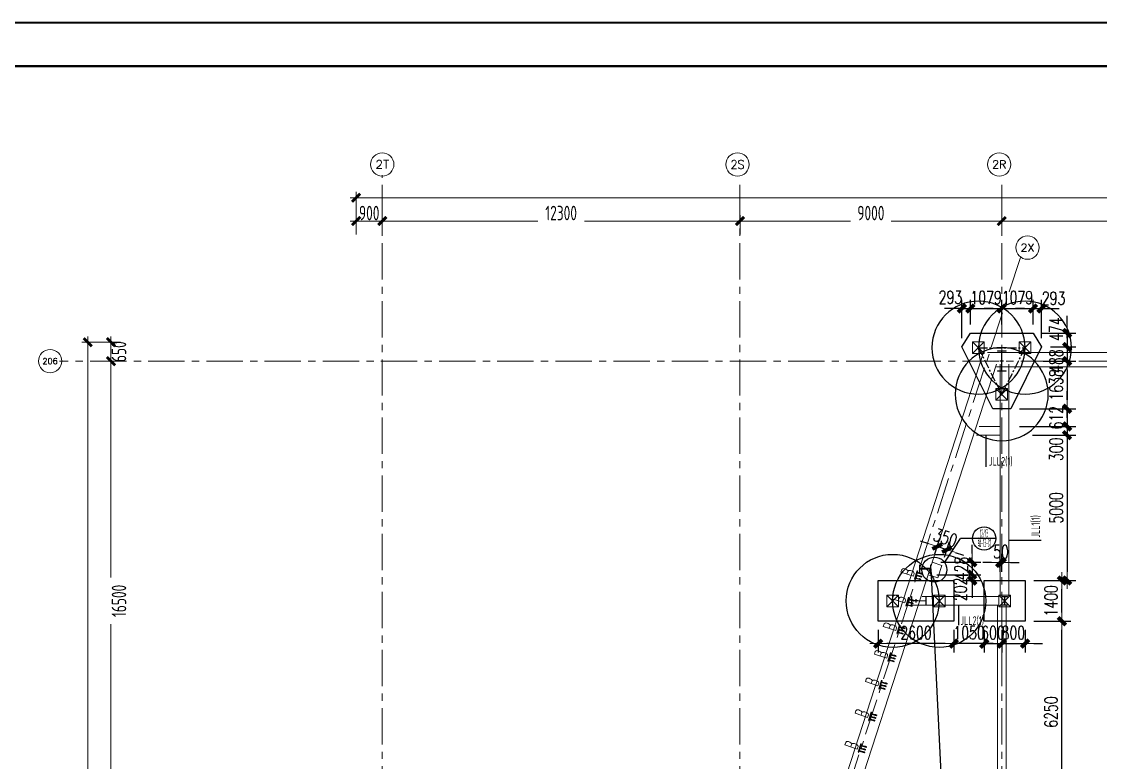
# Model space of a CAD drawing. Extents: x -1201378 to 2367219, y -619313 to 244905.
# Drawn here: x -252461 to -215365, y 4593 to 30085 of the extents above; entities that cross this region are included whole.
import ezdxf
from ezdxf.enums import TextEntityAlignment as Align

# ---------------------------------------------------------------- set-up
doc = ezdxf.new("R2010")
doc.units = 0
doc.header["$LTSCALE"] = 1000
doc.linetypes.add('CENTER', pattern=[2, 1.25, -0.25, 0.25, -0.25])
doc.layers.get('0').update_dxf_attribs({"linetype": 'CONTINUOUS'})
doc.layers.get('Defpoints').update_dxf_attribs({"linetype": 'CONTINUOUS'})
for name, color, linetype in [('!ZN1-填充-8', 8, 'CONTINUOUS'), ('0-cxFrame', 155, 'CONTINUOUS'), ('2钢材断面', 2, 'CONTINUOUS'), ('30预埋件', 30, 'CONTINUOUS'), ('40钢材投影', 40, 'CONTINUOUS'), ('A-AXIS-DP', 126, 'CONTINUOUS'), ('ALT_CEN-0-30', 1, 'CENTER'), ('S-DOTE1', 140, 'CENTER'), ('S-HATCH1-W', 252, 'CONTINUOUS'), ('S-SKL-H', 151, 'CONTINUOUS'), ('S-XXX', 241, 'CONTINUOUS'), ('结构轮廓线', 1, 'CONTINUOUS')]:
    doc.layers.add(name, color=color, linetype=linetype)
for name, color, linetype, lineweight in [('0-cxText', 131, 'CONTINUOUS', 25), ('S-axis', 111, 'CONTINUOUS', 0), ('S-bkl', 4, 'CONTINUOUS', 0), ('S-col', 2, 'CONTINUOUS', 0), ('S-dim', 81, 'CONTINUOUS', 0), ('S-dote', 5, 'CENTER', 0), ('S-zhuang', 1, 'CONTINUOUS', 0)]:
    doc.layers.add(name, color=color, linetype=linetype, lineweight=lineweight)
doc.styles.add('_TCH_AXIS', font='COMPLEX', dxfattribs={"bigfont": 'GBCBIG'})
doc.styles.add('cx_tuming', font='simhei.ttf')
doc.styles.add('cx_tuqian1', font='')
doc.styles.add('DHTEXT-1', font='romans.shx', dxfattribs={"width": 0.7, "bigfont": 'chinese.shx'})
doc.styles.add('HZS', font='hzs.shx', dxfattribs={"width": 0.7, "bigfont": 'hztxt.shx'})
doc.styles.add('SS1', font='tj-romans1.shx', dxfattribs={"width": 0.7, "bigfont": 'tj-hztxt1.shx'})
doc.styles.add('TSSD_Dimension', font='tssdeng.shx', dxfattribs={"width": 0.7, "bigfont": 'hztxt.shx'})
doc.styles.add('样式 1', font='yjkeng.shx', dxfattribs={"width": 0.7, "height": 300, "bigfont": 'yjkchn.shx'})
doc.styles.add('黑体', font='simhei.ttf', dxfattribs={"width": 0.8})
doc.styles.get('cx_tuqian1').set_extended_font_data('SimSun')
doc.dimstyles.new('S-150-ARCHI', dxfattribs={"dimscale": 150, "dimtxt": 3, "dimasz": 2, "dimexe": 2, "dimexo": 2, "dimgap": 1, "dimtad": 1, "dimdec": 0, "dimzin": 0, "dimdsep": 46, "dimtxsty": 'SS1', "dimblk1": 'TT', "dimblk2": 'TT', "dimsah": 1, "dimcen": 1, "dimclrd": 256, "dimclre": 256, "dimclrt": 256, "dimadec": 0, "dimazin": 0, "dimtfac": 1, "dimtdec": 0, "dimtix": 1, "dimtmove": 2, "dimatfit": 0, "dimldrblk": 'TT', "dimfxl": 2, "dimtolj": 1, "dimtzin": 0, "dimarcsym": 0})
doc.dimstyles.new('TSSD_200_200', dxfattribs={"dimtxt": 500, "dimasz": 200, "dimexe": 200, "dimexo": 500, "dimgap": 200, "dimtad": 1, "dimdec": 0, "dimzin": 0, "dimdsep": 46, "dimtxsty": 'TSSD_Dimension', "dimblk": 'ARCHTICK', "dimcen": 0, "dimdle": 200, "dimclrt": 7, "dimadec": 0, "dimazin": 0, "dimtfac": 1, "dimtdec": 0, "dimtix": 1, "dimtmove": 2, "dimatfit": 3, "dimfxl": 1, "dimtolj": 1, "dimtzin": 0, "dimarcsym": 0})

# ---------------------------------------------------------------- blocks, each defined once
blk = doc.blocks.new('_ArchTick')
at = {"color": 0, "linetype": 'ByBlock', "const_width": 0.5}
blk.add_lwpolyline([(-0.71, -0.71), (0.71, 0.71)], dxfattribs=at)
blk = doc.blocks.new('*D64')
at = {"layer": 'Defpoints', "color": 0, "transparency": 16777216}
for p in [(-248565, -181598), (-249387, -198098), (-248565, -198098)]:
    blk.add_point(p, dxfattribs=at)
at = {"layer": 'S-axis', "color": 0, "lineweight": -2, "transparency": 16777216}
for p, q in [((-249387, -181398), (-249387, -189042)), ((-249065, -181598), (-249587, -181598)), ((-249387, -198298), (-249387, -190654)), ((-249065, -198098), (-249587, -198098))]:
    blk.add_line(p, q, dxfattribs=at)
at = {"layer": 'S-axis', "color": 0, "lineweight": -2, "transparency": 16777216, "xscale": 200, "yscale": 200, "zscale": 200}
for p, rotation in [((-249387, -181598), 90), ((-249387, -198098), 270)]:
    blk.add_blockref('_ArchTick', p, dxfattribs=dict(at, rotation=rotation))
at = {"layer": 'S-axis', "color": 7, "transparency": 16777216, "insert": (-249112, -189848), "char_height": 500, "attachment_point": 5, "rotation": 90, "style": 'TSSD_Dimension'}
blk.add_mtext('\\A1;16500', dxfattribs=at)
blk = doc.blocks.new('*D65')
at = {"layer": 'Defpoints', "color": 0, "transparency": 16777216}
for p in [(-248565, -180948), (-249387, -181598), (-248565, -181598)]:
    blk.add_point(p, dxfattribs=at)
at = {"layer": 'S-axis', "color": 0, "lineweight": -2, "transparency": 16777216}
for p, q in [((-249065, -180948), (-249587, -180948)), ((-249387, -180748), (-249387, -181798)), ((-249065, -181598), (-249587, -181598))]:
    blk.add_line(p, q, dxfattribs=at)
at = {"layer": 'S-axis', "color": 0, "lineweight": -2, "transparency": 16777216, "xscale": 200, "yscale": 200, "zscale": 200}
for p, rotation in [((-249387, -180948), 90), ((-249387, -181598), 270)]:
    blk.add_blockref('_ArchTick', p, dxfattribs=dict(at, rotation=rotation))
at = {"layer": 'S-axis', "color": 7, "transparency": 16777216, "insert": (-249112, -181273), "char_height": 500, "attachment_point": 5, "rotation": 90, "style": 'TSSD_Dimension'}
blk.add_mtext('\\A1;650', dxfattribs=at)
blk = doc.blocks.new('*D93')
at = {"layer": 'Defpoints', "color": 0, "transparency": 16777216}
for p in [(-240058, -176778), (-240958, -177738), (-240058, -177738)]:
    blk.add_point(p, dxfattribs=at)
at = {"layer": 'S-axis', "color": 0, "lineweight": -2, "transparency": 16777216}
for p, q in [((-241158, -176778), (-239858, -176778)), ((-240958, -177238), (-240958, -176578)), ((-240058, -177238), (-240058, -176578))]:
    blk.add_line(p, q, dxfattribs=at)
at = {"layer": 'S-axis', "color": 0, "lineweight": -2, "transparency": 16777216, "xscale": 200, "yscale": 200, "zscale": 200, "rotation": 180}
blk.add_blockref('_ArchTick', (-240958, -176778), dxfattribs=at)
at = {"layer": 'S-axis', "color": 0, "lineweight": -2, "transparency": 16777216, "xscale": 200, "yscale": 200, "zscale": 200}
blk.add_blockref('_ArchTick', (-240058, -176778), dxfattribs=at)
at = {"layer": 'S-axis', "color": 7, "transparency": 16777216, "insert": (-240508, -176503), "char_height": 500, "attachment_point": 5, "style": 'TSSD_Dimension'}
blk.add_mtext('\\A1;900', dxfattribs=at)
blk = doc.blocks.new('*D94')
at = {"layer": 'Defpoints', "color": 0, "transparency": 16777216}
for p in [(-227758, -176778), (-240058, -177738), (-227758, -177738)]:
    blk.add_point(p, dxfattribs=at)
at = {"layer": 'S-axis', "color": 0, "lineweight": -2, "transparency": 16777216}
for p, q in [((-240258, -176778), (-234714, -176778)), ((-240058, -177238), (-240058, -176578)), ((-227558, -176778), (-233103, -176778)), ((-227758, -177238), (-227758, -176578))]:
    blk.add_line(p, q, dxfattribs=at)
at = {"layer": 'S-axis', "color": 0, "lineweight": -2, "transparency": 16777216, "xscale": 200, "yscale": 200, "zscale": 200, "rotation": 180}
blk.add_blockref('_ArchTick', (-240058, -176778), dxfattribs=at)
at = {"layer": 'S-axis', "color": 0, "lineweight": -2, "transparency": 16777216, "xscale": 200, "yscale": 200, "zscale": 200}
blk.add_blockref('_ArchTick', (-227758, -176778), dxfattribs=at)
at = {"layer": 'S-axis', "color": 7, "transparency": 16777216, "insert": (-233908, -176503), "char_height": 500, "attachment_point": 5, "style": 'TSSD_Dimension'}
blk.add_mtext('\\A1;12300', dxfattribs=at)
blk = doc.blocks.new('*D95')
at = {"layer": 'Defpoints', "color": 0, "transparency": 16777216}
for p in [(-218758, -176778), (-227758, -177738), (-218758, -177738)]:
    blk.add_point(p, dxfattribs=at)
at = {"layer": 'S-axis', "color": 0, "lineweight": -2, "transparency": 16777216}
for p, q in [((-227958, -176778), (-223957, -176778)), ((-227758, -177238), (-227758, -176578)), ((-218558, -176778), (-222560, -176778)), ((-218758, -177238), (-218758, -176578))]:
    blk.add_line(p, q, dxfattribs=at)
at = {"layer": 'S-axis', "color": 0, "lineweight": -2, "transparency": 16777216, "xscale": 200, "yscale": 200, "zscale": 200, "rotation": 180}
blk.add_blockref('_ArchTick', (-227758, -176778), dxfattribs=at)
at = {"layer": 'S-axis', "color": 0, "lineweight": -2, "transparency": 16777216, "xscale": 200, "yscale": 200, "zscale": 200}
blk.add_blockref('_ArchTick', (-218758, -176778), dxfattribs=at)
at = {"layer": 'S-axis', "color": 7, "transparency": 16777216, "insert": (-223258, -176503), "char_height": 500, "attachment_point": 5, "style": 'TSSD_Dimension'}
blk.add_mtext('\\A1;9000', dxfattribs=at)
blk = doc.blocks.new('*D96')
at = {"layer": 'Defpoints', "color": 0, "transparency": 16777216}
for p in [(-209758, -176778), (-218758, -177738), (-209758, -177738)]:
    blk.add_point(p, dxfattribs=at)
at = {"layer": 'S-axis', "color": 0, "lineweight": -2, "transparency": 16777216}
for p, q in [((-218958, -176778), (-214957, -176778)), ((-218758, -177238), (-218758, -176578)), ((-209558, -176778), (-213560, -176778)), ((-209758, -177238), (-209758, -176578))]:
    blk.add_line(p, q, dxfattribs=at)
at = {"layer": 'S-axis', "color": 0, "lineweight": -2, "transparency": 16777216, "xscale": 200, "yscale": 200, "zscale": 200, "rotation": 180}
blk.add_blockref('_ArchTick', (-218758, -176778), dxfattribs=at)
at = {"layer": 'S-axis', "color": 0, "lineweight": -2, "transparency": 16777216, "xscale": 200, "yscale": 200, "zscale": 200}
blk.add_blockref('_ArchTick', (-209758, -176778), dxfattribs=at)
at = {"layer": 'S-axis', "color": 7, "transparency": 16777216, "insert": (-214258, -176503), "char_height": 500, "attachment_point": 5, "style": 'TSSD_Dimension'}
blk.add_mtext('\\A1;9000', dxfattribs=at)
blk = doc.blocks.new('*D112')
at = {"layer": 'Defpoints', "color": 0, "transparency": 16777216}
for p in [(-82958, -175978), (-240958, -177638), (-82958, -177638)]:
    blk.add_point(p, dxfattribs=at)
at = {"layer": 'S-axis', "color": 0, "lineweight": -2, "transparency": 16777216}
for p, q in [((-240958, -177138), (-240958, -175778)), ((-82958, -177138), (-82958, -175778)), ((-241158, -175978), (-162899, -175978)), ((-82758, -175978), (-161018, -175978))]:
    blk.add_line(p, q, dxfattribs=at)
at = {"layer": 'S-axis', "color": 0, "lineweight": -2, "transparency": 16777216, "xscale": 200, "yscale": 200, "zscale": 200, "rotation": 180}
blk.add_blockref('_ArchTick', (-240958, -175978), dxfattribs=at)
at = {"layer": 'S-axis', "color": 0, "lineweight": -2, "transparency": 16777216, "xscale": 200, "yscale": 200, "zscale": 200}
blk.add_blockref('_ArchTick', (-82958, -175978), dxfattribs=at)
at = {"layer": 'S-axis', "color": 7, "transparency": 16777216, "insert": (-161958, -175703), "char_height": 500, "attachment_point": 5, "style": 'TSSD_Dimension'}
blk.add_mtext('\\A1;158000', dxfattribs=at)
blk = doc.blocks.new('*D114')
at = {"layer": 'Defpoints', "color": 0, "transparency": 16777216}
for p in [(-248665, -180948), (-250187, -264748), (-248665, -264748)]:
    blk.add_point(p, dxfattribs=at)
at = {"layer": 'S-axis', "color": 0, "lineweight": -2, "transparency": 16777216}
for p, q in [((-249165, -180948), (-250387, -180948)), ((-250187, -180748), (-250187, -222015)), ((-250187, -264948), (-250187, -223681)), ((-249165, -264748), (-250387, -264748))]:
    blk.add_line(p, q, dxfattribs=at)
at = {"layer": 'S-axis', "color": 0, "lineweight": -2, "transparency": 16777216, "xscale": 200, "yscale": 200, "zscale": 200}
for p, rotation in [((-250187, -180948), 90), ((-250187, -264748), 270)]:
    blk.add_blockref('_ArchTick', p, dxfattribs=dict(at, rotation=rotation))
at = {"layer": 'S-axis', "color": 7, "transparency": 16777216, "insert": (-249912, -222848), "char_height": 500, "attachment_point": 5, "rotation": 90, "style": 'TSSD_Dimension'}
blk.add_mtext('\\A1;83800', dxfattribs=at)
blk = doc.blocks.new('nt66')
at = {"layer": 'S-col'}
blk.add_lwpolyline([(-195790, 766820), (-195490, 766820), (-195490, 766808), (-195636, 766808), (-195636, 766132), (-195490, 766132), (-195490, 766120), (-195790, 766120), (-195790, 766132), (-195644, 766132), (-195644, 766808), (-195790, 766808)], close=True, dxfattribs=at)
blk = doc.blocks.new('33333')
blk.add_blockref('nt66', (-68214, -43900))
blk = doc.blocks.new('S-ZHUANG-400')
at = {"layer": 'S-zhuang'}
for p, q in [((200, -200), (-200, 200)), ((-200, -200), (200, 200))]:
    blk.add_line(p, q, dxfattribs=at)
blk.add_lwpolyline([(-200, 200), (200, 200), (200, -200), (-200, -200)], close=True, dxfattribs=at)
blk = doc.blocks.new('CT3')
at = {"layer": 'Defpoints'}
for centre in [(-101758, -256416), (-102558, -258016), (-100958, -258016)]:
    blk.add_circle(centre, 1600, dxfattribs=at)
at = {"layer": 'S-DOTE1', "ltscale": 0.25}
for p, q in [((-101698, -257554), (-101818, -257554)), ((-101758, -257494), (-101758, -257614))]:
    blk.add_line(p, q, dxfattribs=at)
at = {"layer": 'S-DOTE1', "linetype": 'CENTER', "ltscale": 0.25}
blk.add_lwpolyline([(-100958, -258016), (-101758, -256416), (-102558, -258016)], close=True, dxfattribs=at)
at = {"layer": 'S-HATCH1-W'}
blk.add_lwpolyline([(-101449, -255916), (-102067, -255916), (-103130, -258042), (-102837, -258516), (-100680, -258516), (-100387, -258042)], close=True, dxfattribs=at)
at = {"layer": 'S-zhuang', "rotation": 90.00000000000001}
for p in [(-101758, -256416), (-102558, -258016), (-100958, -258016)]:
    blk.add_blockref('S-ZHUANG-400', p, dxfattribs=at)
blk = doc.blocks.new('CT2')
at = {"layer": 'Defpoints'}
for centre in [(-193625, -186366), (-193625, -187966)]:
    blk.add_circle(centre, 1600, dxfattribs=at)
at = {"layer": 'S-DOTE1', "ltscale": 0.25}
for p, q in [((-193565, -187166), (-193685, -187166)), ((-193625, -187226), (-193625, -187106))]:
    blk.add_line(p, q, dxfattribs=at)
at = {"layer": 'S-HATCH1-W'}
blk.add_lwpolyline([(-194325, -185866), (-192925, -185866), (-192925, -188466), (-194325, -188466)], close=True, dxfattribs=at)
at = {"layer": 'S-zhuang'}
for p in [(-193625, -186366), (-193625, -187966)]:
    blk.add_blockref('S-ZHUANG-400', p, dxfattribs=at)
blk = doc.blocks.new('TK22.A0 L(Dragon)')
at = {"layer": '0-cxFrame', "color": 7, "const_width": 0.5}
blk.add_lwpolyline([(0, 0), (-1486, 0), (-1486, 841), (0, 841)], close=True, dxfattribs=at)
at = {"layer": '0-cxFrame', "const_width": 0.5}
blk.add_lwpolyline([(-80, 10), (-1466, 10), (-1466, 831), (-80, 831)], close=True, dxfattribs=at)
at = {"style": '黑体', "flags": 4}
blk.add_attdef('图幅', text='', height=3.3, dxfattribs=at).set_placement((-40, 3), align=Align.RIGHT)
at = {"layer": '0-cxText', "flags": 4}
for tag, height, style, p in [('建设单位', 3.5, 'cx_tuming', (-45, 240)), ('项目名称', 3.5, 'cx_tuming', (-45, 210)), ('子项名称', 3.5, 'cx_tuming', (-45, 180)), ('工程编号', 3.3, 'cx_tuqian1', (-35, 165)), ('图名1', 3.5, 'cx_tuming', (-45, 87)), ('图名2', 3.5, 'cx_tuming', (-45, 79)), ('图名3', 3.5, 'cx_tuming', (-45, 71)), ('出图日期', 3.3, 'cx_tuqian1', (-39, 60)), ('专业', 3.3, 'cx_tuqian1', (-55, 52)), ('图号', 3.3, 'cx_tuqian1', (-55, 44)), ('版次', 3.3, 'cx_tuqian1', (-20, 44))]:
    blk.add_attdef(tag, text='', height=height, dxfattribs=dict(at, style=style)).set_placement(p, align=Align.MIDDLE)
at = {"layer": 'Defpoints', "color": 6, "flags": 4}
for tag, height, style, p in [('tufu', 3.3, '黑体', (-12, 12)), ('dwfname', 4, 'cx_tuqian1', (-80, 3))]:
    blk.add_attdef(tag, text='', height=height, dxfattribs=dict(at, style=style)).set_placement(p, align=Align.RIGHT)
blk = doc.blocks.new('CT1')
at = {"layer": 'S-HATCH1-W'}
blk.add_lwpolyline([(-91607, -249948), (-91607, -248548), (-90207, -248548), (-90207, -249948)], close=True, dxfattribs=at)
at = {"layer": 'S-zhuang', "rotation": 90.00000000000001}
blk.add_blockref('S-ZHUANG-400', (-90907, -249248), dxfattribs=at)
blk = doc.blocks.new('TT')
blk.add_line((-0.97, 0), (0.97, 0))
at = {"const_width": 0.45}
blk.add_lwpolyline([(-0.44, -0.44), (0.44, 0.44)], dxfattribs=at)
blk = doc.blocks.new('*D2061')
at = {"layer": 'Defpoints', "color": 0, "transparency": 16777216}
for p in [(-219837, 20214), (-219837, 19364), (-220130, 18889)]:
    blk.add_point(p, dxfattribs=at)
at = {"layer": 'S-dim', "lineweight": -2, "transparency": 16777216}
for p, q in [((-220130, 19189), (-220130, 20514)), ((-219837, 19664), (-219837, 20514)), ((-220430, 20214), (-220730, 20214)), ((-220130, 20214), (-219837, 20214)), ((-219537, 20214), (-219237, 20214))]:
    blk.add_line(p, q, dxfattribs=at)
at = {"layer": 'S-dim', "lineweight": -2, "transparency": 16777216, "xscale": 300, "yscale": 300, "zscale": 300}
blk.add_blockref('TT', (-220130, 20214), dxfattribs=at)
at = {"layer": 'S-dim', "lineweight": -2, "transparency": 16777216, "xscale": 300, "yscale": 300, "zscale": 300, "rotation": 180}
blk.add_blockref('TT', (-219837, 20214), dxfattribs=at)
at = {"layer": 'S-dim', "transparency": 16777216, "insert": (-220522, 20598), "char_height": 450, "attachment_point": 5, "style": 'SS1'}
blk.add_mtext('\\A1;293', dxfattribs=at)
blk = doc.blocks.new('*D2062')
at = {"layer": 'Defpoints', "color": 0, "transparency": 16777216}
for p in [(-218758, 20214), (-219837, 19364), (-218758, 19364)]:
    blk.add_point(p, dxfattribs=at)
at = {"layer": 'S-dim', "lineweight": -2, "transparency": 16777216}
for p, q in [((-219837, 19664), (-219837, 20514)), ((-218758, 19664), (-218758, 20514)), ((-220137, 20214), (-220437, 20214)), ((-219837, 20214), (-218758, 20214)), ((-218458, 20214), (-218158, 20214))]:
    blk.add_line(p, q, dxfattribs=at)
at = {"layer": 'S-dim', "lineweight": -2, "transparency": 16777216, "xscale": 300, "yscale": 300, "zscale": 300}
blk.add_blockref('TT', (-219837, 20214), dxfattribs=at)
at = {"layer": 'S-dim', "lineweight": -2, "transparency": 16777216, "xscale": 300, "yscale": 300, "zscale": 300, "rotation": 180}
blk.add_blockref('TT', (-218758, 20214), dxfattribs=at)
at = {"layer": 'S-dim', "transparency": 16777216, "insert": (-219298, 20589), "char_height": 450, "attachment_point": 5, "style": 'SS1'}
blk.add_mtext('\\A1;1079', dxfattribs=at)
blk = doc.blocks.new('*D2063')
at = {"layer": 'Defpoints', "color": 0, "transparency": 16777216}
for p in [(-217680, 20214), (-218758, 19364), (-217680, 19364)]:
    blk.add_point(p, dxfattribs=at)
at = {"layer": 'S-dim', "lineweight": -2, "transparency": 16777216}
for p, q in [((-218758, 19664), (-218758, 20514)), ((-217680, 19664), (-217680, 20514)), ((-219058, 20214), (-219358, 20214)), ((-218758, 20214), (-217680, 20214)), ((-217380, 20214), (-217080, 20214))]:
    blk.add_line(p, q, dxfattribs=at)
at = {"layer": 'S-dim', "lineweight": -2, "transparency": 16777216, "xscale": 300, "yscale": 300, "zscale": 300}
blk.add_blockref('TT', (-218758, 20214), dxfattribs=at)
at = {"layer": 'S-dim', "lineweight": -2, "transparency": 16777216, "xscale": 300, "yscale": 300, "zscale": 300, "rotation": 180}
blk.add_blockref('TT', (-217680, 20214), dxfattribs=at)
at = {"layer": 'S-dim', "transparency": 16777216, "insert": (-218219, 20589), "char_height": 450, "attachment_point": 5, "style": 'SS1'}
blk.add_mtext('\\A1;1079', dxfattribs=at)
blk = doc.blocks.new('*D2064')
at = {"layer": 'Defpoints', "color": 0, "transparency": 16777216}
for p in [(-217387, 20214), (-217680, 19364), (-217387, 18889)]:
    blk.add_point(p, dxfattribs=at)
at = {"layer": 'S-dim', "lineweight": -2, "transparency": 16777216}
for p, q in [((-217680, 19664), (-217680, 20514)), ((-217387, 19189), (-217387, 20514)), ((-217980, 20214), (-218280, 20214)), ((-217680, 20214), (-217387, 20214)), ((-217087, 20214), (-216787, 20214))]:
    blk.add_line(p, q, dxfattribs=at)
at = {"layer": 'S-dim', "lineweight": -2, "transparency": 16777216, "xscale": 300, "yscale": 300, "zscale": 300}
blk.add_blockref('TT', (-217680, 20214), dxfattribs=at)
at = {"layer": 'S-dim', "lineweight": -2, "transparency": 16777216, "xscale": 300, "yscale": 300, "zscale": 300, "rotation": 180}
blk.add_blockref('TT', (-217387, 20214), dxfattribs=at)
at = {"layer": 'S-dim', "transparency": 16777216, "insert": (-216976, 20564), "char_height": 450, "attachment_point": 5, "style": 'SS1'}
blk.add_mtext('\\A1;293', dxfattribs=at)
blk = doc.blocks.new('*D2065')
at = {"layer": 'Defpoints', "color": 0, "transparency": 16777216}
for p in [(-217680, 19364), (-217387, 18889), (-216511, 18889)]:
    blk.add_point(p, dxfattribs=at)
at = {"layer": 'S-dim', "lineweight": -2, "transparency": 16777216}
for p, q in [((-216511, 19664), (-216511, 19964)), ((-217380, 19364), (-216211, 19364)), ((-216511, 19364), (-216511, 18889)), ((-217087, 18889), (-216211, 18889)), ((-216511, 18589), (-216511, 18289))]:
    blk.add_line(p, q, dxfattribs=at)
at = {"layer": 'S-dim', "lineweight": -2, "transparency": 16777216, "xscale": 300, "yscale": 300, "zscale": 300}
for p, rotation in [((-216511, 19364), 270), ((-216511, 18889), 90)]:
    blk.add_blockref('TT', p, dxfattribs=dict(at, rotation=rotation))
at = {"layer": 'S-dim', "transparency": 16777216, "insert": (-216886, 19504), "char_height": 450, "attachment_point": 5, "rotation": 90, "style": 'SS1'}
blk.add_mtext('\\A1;474', dxfattribs=at)
blk = doc.blocks.new('*D2066')
at = {"layer": 'Defpoints', "color": 0, "transparency": 16777216}
for p in [(-217387, 18889), (-217630, 18402), (-216511, 18402)]:
    blk.add_point(p, dxfattribs=at)
at = {"layer": 'S-dim', "lineweight": -2, "transparency": 16777216}
for p, q in [((-216511, 19189), (-216511, 19489)), ((-217087, 18889), (-216211, 18889)), ((-216511, 18889), (-216511, 18402)), ((-217330, 18402), (-216211, 18402)), ((-216511, 18102), (-216511, 17802))]:
    blk.add_line(p, q, dxfattribs=at)
at = {"layer": 'S-dim', "lineweight": -2, "transparency": 16777216, "xscale": 300, "yscale": 300, "zscale": 300}
for p, rotation in [((-216511, 18889), 270), ((-216511, 18402), 90)]:
    blk.add_blockref('TT', p, dxfattribs=dict(at, rotation=rotation))
at = {"layer": 'S-dim', "transparency": 16777216, "insert": (-216886, 18402), "char_height": 450, "attachment_point": 5, "rotation": 90, "style": 'SS1'}
blk.add_mtext('\\A1;488', dxfattribs=at)
blk = doc.blocks.new('*D2067')
at = {"layer": 'Defpoints', "color": 0, "transparency": 16777216}
for p in [(-217630, 18402), (-218449, 16764), (-216511, 16764)]:
    blk.add_point(p, dxfattribs=at)
at = {"layer": 'S-dim', "lineweight": -2, "transparency": 16777216}
for p, q in [((-217330, 18402), (-216211, 18402)), ((-216511, 18102), (-216511, 17064)), ((-218149, 16764), (-216211, 16764))]:
    blk.add_line(p, q, dxfattribs=at)
at = {"layer": 'S-dim', "lineweight": -2, "transparency": 16777216, "xscale": 300, "yscale": 300, "zscale": 300}
for p, rotation in [((-216511, 18402), 90), ((-216511, 16764), 270)]:
    blk.add_blockref('TT', p, dxfattribs=dict(at, rotation=rotation))
at = {"layer": 'S-dim', "transparency": 16777216, "insert": (-216886, 17583), "char_height": 450, "attachment_point": 5, "rotation": 90, "style": 'SS1'}
blk.add_mtext('\\A1;1638', dxfattribs=at)
blk = doc.blocks.new('*D2475')
at = {"layer": 'Defpoints', "color": 0, "transparency": 16777216}
for p in [(-219358, 9452), (-218758, 9452), (-218758, 8680)]:
    blk.add_point(p, dxfattribs=at)
at = {"layer": 'S-dim', "lineweight": -2, "transparency": 16777216}
for p, q in [((-219358, 9152), (-219358, 8380)), ((-218758, 9152), (-218758, 8380)), ((-219658, 8680), (-219958, 8680)), ((-219358, 8680), (-218758, 8680)), ((-218458, 8680), (-218158, 8680))]:
    blk.add_line(p, q, dxfattribs=at)
at = {"layer": 'S-dim', "lineweight": -2, "transparency": 16777216, "xscale": 300, "yscale": 300, "zscale": 300}
blk.add_blockref('TT', (-219358, 8680), dxfattribs=at)
at = {"layer": 'S-dim', "lineweight": -2, "transparency": 16777216, "xscale": 300, "yscale": 300, "zscale": 300, "rotation": 180}
blk.add_blockref('TT', (-218758, 8680), dxfattribs=at)
at = {"layer": 'S-dim', "transparency": 16777216, "insert": (-219058, 9055), "char_height": 450, "attachment_point": 5, "style": 'SS1'}
blk.add_mtext('\\A1;600', dxfattribs=at)
blk = doc.blocks.new('*D2476')
at = {"layer": 'Defpoints', "color": 0, "transparency": 16777216}
for p in [(-218758, 9452), (-217958, 9452), (-217958, 8680)]:
    blk.add_point(p, dxfattribs=at)
at = {"layer": 'S-dim', "lineweight": -2, "transparency": 16777216}
for p, q in [((-218758, 9152), (-218758, 8380)), ((-217958, 9152), (-217958, 8380)), ((-219058, 8680), (-219358, 8680)), ((-218758, 8680), (-217958, 8680)), ((-217658, 8680), (-217358, 8680))]:
    blk.add_line(p, q, dxfattribs=at)
at = {"layer": 'S-dim', "lineweight": -2, "transparency": 16777216, "xscale": 300, "yscale": 300, "zscale": 300}
blk.add_blockref('TT', (-218758, 8680), dxfattribs=at)
at = {"layer": 'S-dim', "lineweight": -2, "transparency": 16777216, "xscale": 300, "yscale": 300, "zscale": 300, "rotation": 180}
blk.add_blockref('TT', (-217958, 8680), dxfattribs=at)
at = {"layer": 'S-dim', "transparency": 16777216, "insert": (-218358, 9055), "char_height": 450, "attachment_point": 5, "style": 'SS1'}
blk.add_mtext('\\A1;800', dxfattribs=at)
blk = doc.blocks.new('*D2486')
at = {"layer": 'Defpoints', "color": 0, "transparency": 16777216}
for p in [(-217958, 9452), (-216687, 9452), (-217458, 3202)]:
    blk.add_point(p, dxfattribs=at)
at = {"layer": 'S-dim', "lineweight": -2, "transparency": 16777216}
for p, q in [((-217658, 9452), (-216387, 9452)), ((-216687, 3502), (-216687, 9152)), ((-217158, 3202), (-216387, 3202))]:
    blk.add_line(p, q, dxfattribs=at)
at = {"layer": 'S-dim', "lineweight": -2, "transparency": 16777216, "xscale": 300, "yscale": 300, "zscale": 300}
for p, rotation in [((-216687, 9452), 90), ((-216687, 3202), 270)]:
    blk.add_blockref('TT', p, dxfattribs=dict(at, rotation=rotation))
at = {"layer": 'S-dim', "transparency": 16777216, "insert": (-217062, 6327), "char_height": 450, "attachment_point": 5, "rotation": 90, "style": 'SS1'}
blk.add_mtext('\\A1;6250', dxfattribs=at)
blk = doc.blocks.new('*D2487')
at = {"layer": 'Defpoints', "color": 0, "transparency": 16777216}
for p in [(-217958, 10852), (-216687, 10852), (-217958, 9452)]:
    blk.add_point(p, dxfattribs=at)
at = {"layer": 'S-dim', "lineweight": -2, "transparency": 16777216}
for p, q in [((-217658, 10852), (-216387, 10852)), ((-216687, 9752), (-216687, 10552)), ((-217658, 9452), (-216387, 9452))]:
    blk.add_line(p, q, dxfattribs=at)
at = {"layer": 'S-dim', "lineweight": -2, "transparency": 16777216, "xscale": 300, "yscale": 300, "zscale": 300}
for p, rotation in [((-216687, 10852), 90), ((-216687, 9452), 270)]:
    blk.add_blockref('TT', p, dxfattribs=dict(at, rotation=rotation))
at = {"layer": 'S-dim', "transparency": 16777216, "insert": (-217062, 10152), "char_height": 450, "attachment_point": 5, "rotation": 90, "style": 'SS1'}
blk.add_mtext('\\A1;1400', dxfattribs=at)
blk = doc.blocks.new('*D2488')
at = {"layer": 'Defpoints', "color": 0, "transparency": 16777216}
for p in [(-220408, 9452), (-219358, 9452), (-220408, 8680)]:
    blk.add_point(p, dxfattribs=at)
at = {"layer": 'S-dim', "lineweight": -2, "transparency": 16777216}
for p, q in [((-220408, 9152), (-220408, 8380)), ((-219358, 9152), (-219358, 8380)), ((-220708, 8680), (-221008, 8680)), ((-219358, 8680), (-220408, 8680)), ((-219058, 8680), (-218758, 8680))]:
    blk.add_line(p, q, dxfattribs=at)
at = {"layer": 'S-dim', "lineweight": -2, "transparency": 16777216, "xscale": 300, "yscale": 300, "zscale": 300}
blk.add_blockref('TT', (-220408, 8680), dxfattribs=at)
at = {"layer": 'S-dim', "lineweight": -2, "transparency": 16777216, "xscale": 300, "yscale": 300, "zscale": 300, "rotation": 180}
blk.add_blockref('TT', (-219358, 8680), dxfattribs=at)
at = {"layer": 'S-dim', "transparency": 16777216, "insert": (-219883, 9055), "char_height": 450, "attachment_point": 5, "style": 'SS1'}
blk.add_mtext('\\A1;1050', dxfattribs=at)
blk = doc.blocks.new('*D2489')
at = {"layer": 'Defpoints', "color": 0, "transparency": 16777216}
for p in [(-223008, 9452), (-220408, 9452), (-223008, 8680)]:
    blk.add_point(p, dxfattribs=at)
at = {"layer": 'S-dim', "lineweight": -2, "transparency": 16777216}
for p, q in [((-223008, 9152), (-223008, 8380)), ((-220408, 9152), (-220408, 8380)), ((-220708, 8680), (-222708, 8680))]:
    blk.add_line(p, q, dxfattribs=at)
at = {"layer": 'S-dim', "lineweight": -2, "transparency": 16777216, "xscale": 300, "yscale": 300, "zscale": 300, "rotation": 180}
blk.add_blockref('TT', (-223008, 8680), dxfattribs=at)
at = {"layer": 'S-dim', "lineweight": -2, "transparency": 16777216, "xscale": 300, "yscale": 300, "zscale": 300}
blk.add_blockref('TT', (-220408, 8680), dxfattribs=at)
at = {"layer": 'S-dim', "transparency": 16777216, "insert": (-221708, 9055), "char_height": 450, "attachment_point": 5, "style": 'SS1'}
blk.add_mtext('\\A1;2600', dxfattribs=at)
blk = doc.blocks.new('*D6278')
at = {"layer": 'Defpoints', "color": 0, "transparency": 16777216}
for p in [(-218449, 16764), (-218449, 16152), (-216511, 16152)]:
    blk.add_point(p, dxfattribs=at)
at = {"layer": 'S-dim', "lineweight": -2, "transparency": 16777216}
for p, q in [((-216511, 17064), (-216511, 17364)), ((-218149, 16764), (-216211, 16764)), ((-216511, 16764), (-216511, 16152)), ((-218149, 16152), (-216211, 16152)), ((-216511, 15852), (-216511, 15552))]:
    blk.add_line(p, q, dxfattribs=at)
at = {"layer": 'S-dim', "lineweight": -2, "transparency": 16777216, "xscale": 300, "yscale": 300, "zscale": 300}
for p, rotation in [((-216511, 16764), 270), ((-216511, 16152), 90)]:
    blk.add_blockref('TT', p, dxfattribs=dict(at, rotation=rotation))
at = {"layer": 'S-dim', "transparency": 16777216, "insert": (-216886, 16458), "char_height": 450, "attachment_point": 5, "rotation": 90, "style": 'SS1'}
blk.add_mtext('\\A1;612', dxfattribs=at)
blk = doc.blocks.new('*D6279')
at = {"layer": 'Defpoints', "color": 0, "transparency": 16777216}
for p in [(-218449, 16152), (-218006, 15852), (-216511, 15852)]:
    blk.add_point(p, dxfattribs=at)
at = {"layer": 'S-dim', "lineweight": -2, "transparency": 16777216}
for p, q in [((-216511, 16452), (-216511, 16752)), ((-218149, 16152), (-216211, 16152)), ((-216511, 16152), (-216511, 15852)), ((-217706, 15852), (-216211, 15852)), ((-216511, 15552), (-216511, 15252))]:
    blk.add_line(p, q, dxfattribs=at)
at = {"layer": 'S-dim', "lineweight": -2, "transparency": 16777216, "xscale": 300, "yscale": 300, "zscale": 300}
for p, rotation in [((-216511, 16152), 270), ((-216511, 15852), 90)]:
    blk.add_blockref('TT', p, dxfattribs=dict(at, rotation=rotation))
at = {"layer": 'S-dim', "transparency": 16777216, "insert": (-216886, 15366), "char_height": 450, "attachment_point": 5, "rotation": 90, "style": 'SS1'}
blk.add_mtext('\\A1;300', dxfattribs=at)
blk = doc.blocks.new('*D6280')
at = {"layer": 'Defpoints', "color": 0, "transparency": 16777216}
for p in [(-218006, 15852), (-217958, 10852), (-216511, 10852)]:
    blk.add_point(p, dxfattribs=at)
at = {"layer": 'S-dim', "lineweight": -2, "transparency": 16777216}
for p, q in [((-217706, 15852), (-216211, 15852)), ((-216511, 15552), (-216511, 11152)), ((-217658, 10852), (-216211, 10852))]:
    blk.add_line(p, q, dxfattribs=at)
at = {"layer": 'S-dim', "lineweight": -2, "transparency": 16777216, "xscale": 300, "yscale": 300, "zscale": 300}
for p, rotation in [((-216511, 15852), 90), ((-216511, 10852), 270)]:
    blk.add_blockref('TT', p, dxfattribs=dict(at, rotation=rotation))
at = {"layer": 'S-dim', "transparency": 16777216, "insert": (-216886, 13352), "char_height": 450, "attachment_point": 5, "rotation": 90, "style": 'SS1'}
blk.add_mtext('\\A1;5000', dxfattribs=at)
blk = doc.blocks.new('*D6281')
at = {"layer": 'Defpoints', "color": 0, "transparency": 16777216}
for p in [(-218758, 11467), (-218808, 10852), (-218758, 10852)]:
    blk.add_point(p, dxfattribs=at)
at = {"layer": 'S-dim', "lineweight": -2, "transparency": 16777216}
for p, q in [((-218808, 11152), (-218808, 11767)), ((-218758, 11152), (-218758, 11767)), ((-219108, 11467), (-219408, 11467)), ((-218808, 11467), (-218758, 11467)), ((-218458, 11467), (-218158, 11467))]:
    blk.add_line(p, q, dxfattribs=at)
at = {"layer": 'S-dim', "lineweight": -2, "transparency": 16777216, "xscale": 300, "yscale": 300, "zscale": 300}
blk.add_blockref('TT', (-218808, 11467), dxfattribs=at)
at = {"layer": 'S-dim', "lineweight": -2, "transparency": 16777216, "xscale": 300, "yscale": 300, "zscale": 300, "rotation": 180}
blk.add_blockref('TT', (-218758, 11467), dxfattribs=at)
at = {"layer": 'S-dim', "transparency": 16777216, "insert": (-218783, 11842), "char_height": 450, "attachment_point": 5, "style": 'SS1'}
blk.add_mtext('\\A1;50', dxfattribs=at)
blk = doc.blocks.new('234')
at = {"layer": '!ZN1-填充-8'}
h = blk.add_hatch(color=252, dxfattribs=at)
h.dxf.hatch_style = 1
h.paths.add_polyline_path([(-105, -10), (-113, -10), (-105, -18)])
h = blk.add_hatch(color=252, dxfattribs=at)
h.dxf.hatch_style = 1
h.paths.add_polyline_path([(-95, -18), (-105, -18), (-105, -10), (-95, -10)])
h = blk.add_hatch(color=252, dxfattribs=at)
h.dxf.hatch_style = 1
h.paths.add_polyline_path([(-95, -10), (-87, -10), (-95, -18)])
h = blk.add_hatch(color=252, dxfattribs=at)
h.dxf.hatch_style = 1
h.paths.add_polyline_path([(-5, -10), (-13, -10), (-5, -18)])
h = blk.add_hatch(color=252, dxfattribs=at)
h.dxf.hatch_style = 1
h.paths.add_polyline_path([(5, -18), (-5, -18), (-5, -10), (5, -10)])
h = blk.add_hatch(color=252, dxfattribs=at)
h.dxf.hatch_style = 1
h.paths.add_polyline_path([(5, -10), (13, -10), (5, -18)])
h = blk.add_hatch(color=252, dxfattribs=at)
h.dxf.hatch_style = 1
h.paths.add_polyline_path([(95, -10), (87, -10), (95, -18)])
h = blk.add_hatch(color=252, dxfattribs=at)
h.dxf.hatch_style = 1
h.paths.add_polyline_path([(105, -18), (95, -18), (95, -10), (105, -10)])
h = blk.add_hatch(color=252, dxfattribs=at)
h.dxf.hatch_style = 1
h.paths.add_polyline_path([(105, -10), (113, -10), (105, -18)])
at = {"layer": '2钢材断面'}
for p, q in [((-150, 0), (-150, -10)), ((150, 0), (-150, 0)), ((150, 0), (150, -10)), ((-94, -10), (-150, -10)), ((0, -10), (-94, -10)), ((106, -10), (0, -10)), ((150, -10), (106, -10))]:
    blk.add_line(p, q, dxfattribs=at)
at = {"layer": '40钢材投影'}
for p, q in [((-105, -18), (-113, -10)), ((-105, -10), (-105, -200)), ((-95, -200), (-105, -200)), ((-95, -10), (-95, -200)), ((-95, -18), (-87, -10)), ((-5, -18), (-13, -10)), ((-5, -10), (-5, -200)), ((5, -200), (-5, -200)), ((5, -10), (5, -200)), ((5, -18), (13, -10)), ((95, -18), (87, -10)), ((95, -10), (95, -200)), ((105, -200), (95, -200)), ((105, -10), (105, -200)), ((105, -18), (113, -10))]:
    blk.add_line(p, q, dxfattribs=at)
for points in [[(-95, -172), (-95, -150), (-85, -150), (-85, -200), (-95, -200), (-95, -184)], [(5, -172), (5, -150), (15, -150), (15, -200), (5, -200), (5, -184)], [(105, -172), (105, -150), (115, -150), (115, -200), (105, -200), (105, -184)]]:
    blk.add_lwpolyline(points, dxfattribs=at)
at = {"layer": 'ALT_CEN-0-30', "ltscale": 0.3}
for p, q in [((-100, 0), (-100, -215)), ((0, 0), (0, -215)), ((100, 0), (100, -215))]:
    blk.add_line(p, q, dxfattribs=at)
blk = doc.blocks.new('20250912155743')
at = {"layer": '40钢材投影', "color": 2, "ltscale": 500, "rotation": 72.02175323771912}
blk.add_blockref('234', (0, 0), dxfattribs=at)
blk = doc.blocks.new('*D8793')
at = {"layer": 'Defpoints', "color": 0, "transparency": 16777216}
for p in [(-220976, 12022), (-221151, 11482), (-220818, 11373)]:
    blk.add_point(p, dxfattribs=at)
at = {"layer": 'S-dim', "lineweight": -2, "transparency": 16777216}
for p, q in [((-221058, 11767), (-220883, 12307)), ((-221261, 12114), (-221546, 12207)), ((-220643, 11914), (-220976, 12022)), ((-220725, 11659), (-220550, 12199)), ((-220357, 11821), (-220072, 11729))]:
    blk.add_line(p, q, dxfattribs=at)
at = {"layer": 'S-dim', "lineweight": -2, "transparency": 16777216, "xscale": 300, "yscale": 300, "zscale": 300}
for p, rotation in [((-220976, 12022), 342.0225390312578), ((-220643, 11914), 162.0225390312579)]:
    blk.add_blockref('TT', p, dxfattribs=dict(at, rotation=rotation))
at = {"layer": 'S-dim', "transparency": 16777216, "insert": (-220693, 12325), "char_height": 450, "attachment_point": 5, "rotation": 342.0225, "style": 'SS1'}
blk.add_mtext('\\A1;350', dxfattribs=at)
blk = doc.blocks.new('*D8794')
at = {"layer": 'Defpoints', "color": 0, "transparency": 16777216}
for p in [(-221151, 11482), (-221290, 11053), (-219776, 11053)]:
    blk.add_point(p, dxfattribs=at)
at = {"layer": 'S-dim', "lineweight": -2, "transparency": 16777216}
for p, q in [((-219776, 11782), (-219776, 12082)), ((-220851, 11482), (-219476, 11482)), ((-219776, 11482), (-219776, 11053)), ((-220990, 11053), (-219476, 11053)), ((-219776, 10753), (-219776, 10453))]:
    blk.add_line(p, q, dxfattribs=at)
at = {"layer": 'S-dim', "lineweight": -2, "transparency": 16777216, "xscale": 300, "yscale": 300, "zscale": 300}
for p, rotation in [((-219776, 11482), 270), ((-219776, 11053), 90)]:
    blk.add_blockref('TT', p, dxfattribs=dict(at, rotation=rotation))
at = {"layer": 'S-dim', "transparency": 16777216, "insert": (-220151, 11267), "char_height": 450, "attachment_point": 5, "rotation": 90, "style": 'SS1'}
blk.add_mtext('\\A1;428', dxfattribs=at)
blk = doc.blocks.new('*D8795')
at = {"layer": 'Defpoints', "color": 0, "transparency": 16777216}
for p in [(-221290, 11053), (-220408, 10852), (-219776, 10852)]:
    blk.add_point(p, dxfattribs=at)
at = {"layer": 'S-dim', "lineweight": -2, "transparency": 16777216}
for p, q in [((-219776, 11353), (-219776, 11653)), ((-220990, 11053), (-219476, 11053)), ((-220108, 10852), (-219476, 10852)), ((-219776, 11053), (-219776, 10852)), ((-219776, 10552), (-219776, 10252))]:
    blk.add_line(p, q, dxfattribs=at)
at = {"layer": 'S-dim', "lineweight": -2, "transparency": 16777216, "xscale": 300, "yscale": 300, "zscale": 300}
for p, rotation in [((-219776, 11053), 270), ((-219776, 10852), 90)]:
    blk.add_blockref('TT', p, dxfattribs=dict(at, rotation=rotation))
at = {"layer": 'S-dim', "transparency": 16777216, "insert": (-220183, 10547), "char_height": 450, "attachment_point": 5, "rotation": 90, "style": 'SS1'}
blk.add_mtext('\\A1;202', dxfattribs=at)
blk = doc.blocks.new('2#轴网')
at = {"layer": 'S-axis'}
for centre in [(-240058.5, -174832), (-227843.4, -174832), (-218843.4, -174832), (-217872.1, -177693.2), (-251479.7, -181597)]:
    blk.add_circle(centre, 400, dxfattribs=at)
at = {"layer": 'S-dote'}
for p, q in [((-240058.5, -270787), (-240058.5, -175198.2)), ((-227758.5, -270787), (-227758.5, -175298.2)), ((-218758.5, -270787), (-218758.5, -175298.2)), ((-74854.3, -181598.2), (-251154.3, -181598.2))]:
    blk.add_line(p, q, dxfattribs=at)
blk.add_lwpolyline([(-241957, -251508.6), (-218110.9, -178014.1)], dxfattribs=at)
at = {"layer": 'S-axis', "style": '_TCH_AXIS'}
for s, height, p, p2 in [('2T', 288.12, (-240298.6, -174976.1), (-239818.4, -174976.1)), ('2S', 294.28, (-228081.6, -174979.2), (-227605.1, -174979.2)), ('2R', 270.86, (-219088.4, -174967.5), (-218598.3, -174967.5)), ('2X', 270.86, (-218117.2, -177828.6), (-217627.1, -177828.6)), ('206', 202.97, (-251740.6, -181698.5), (-251218.7, -181698.5))]:
    blk.add_text(s, height=height, dxfattribs=at).set_placement(p, p2, align=Align.FIT)
at = {"layer": 'S-axis'}
for base, p1, p2, angle, picture, middle in [((-82958.5, -175978.2), (-240958.5, -177638.2), (-82958.5, -177638.2), 0, '*D112', (-161958.5, -175703.2)), ((-240058.5, -176778.2), (-240958.5, -177738.2), (-240058.5, -177738.2), 0, '*D93', (-240508.5, -176503.2)), ((-227758.5, -176778.2), (-240058.5, -177738.2), (-227758.5, -177738.2), 0, '*D94', (-233908.5, -176503.2)), ((-218758.5, -176778.2), (-227758.5, -177738.2), (-218758.5, -177738.2), 0, '*D95', (-223258.5, -176503.2)), ((-209758.5, -176778.2), (-218758.5, -177738.2), (-209758.5, -177738.2), 0, '*D96', (-214258.5, -176503.2)), ((-250186.9, -264748.2), (-248664.7, -180948.2), (-248664.7, -264748.2), 270, '*D114', (-249911.9, -222848.2)), ((-249386.9, -181598.2), (-248564.7, -180948.2), (-248564.7, -181598.2), 270, '*D65', (-249111.9, -181273.2)), ((-249386.9, -198098.2), (-248564.7, -181598.2), (-248564.7, -198098.2), 270, '*D64', (-249111.9, -189848.2))]:
    dim = blk.add_linear_dim(base=base, p1=p1, p2=p2, angle=angle, dimstyle='TSSD_200_200', dxfattribs=at)
    dim.commit()
    dim.dimension.update_dxf_attribs({"geometry": picture, "text_midpoint": middle, "dimtype": 161})

msp = doc.modelspace()

# ---------------------------------------------------------------- linework, layer by layer
at = {"layer": 'A-AXIS-DP', "color": 1, "ltscale": 10000}
msp.add_lwpolyline([(-221579.4, 11383.1), (-221591.4, 11383.1), (-221591.4, 11133.1), (-221579.4, 11133.1), (-221579.4, 11254.1), (-221203.4, 11254.1), (-221203.4, 11133.1), (-221191.4, 11133.1), (-221191.4, 11383.1), (-221203.4, 11383.1), (-221203.4, 11262.1), (-221579.4, 11262.1)], close=True, dxfattribs=at)
at = {"layer": 'Defpoints', "color": 1}
msp.add_line((-221191.4, 11258.1), (-214519.2, -128743.1), dxfattribs=at)
at = {"layer": 'S-bkl'}
for p, q in [((-219387.2, 18698), (-240750.9, -47140.8)), ((-83754.5, 18701.8), (-219244.8, 18701.8)), ((-240208.5, -47250.2), (-218937.8, 18301.8)), ((-83754.5, 18201.8), (-218937.8, 18201.8)), ((-218808.5, 10301.8), (-218808.5, 18301.8)), ((-218508.5, 10301.8), (-218508.5, 18301.8)), ((-219529.1, 16151.8), (-218808.5, 16151.8)), ((-219626.4, 15851.8), (-218808.5, 15851.8)), ((-221495.5, 10301.8), (-218858.5, 10301.8)), ((-221921.4, 10001.8), (-218858.5, 10001.8)), ((-218908.5, -63760.2), (-218908.5, 10001.8))]:
    msp.add_line(p, q, dxfattribs=at)
for points in [[(-221289.8, 11053.5), (-220956.9, 10945.4), (-220818, 11373.5), (-221150.9, 11481.5)], [(-218608.5, -63760.2), (-218608.5, 10001.8)]]:
    msp.add_lwpolyline(points, dxfattribs=at)
at = {"layer": 'S-col'}
for points in [[(-221358.5, 10001.8), (-221358.5, 10301.8), (-221370.5, 10301.8), (-221370.5, 10155.8), (-221846.5, 10155.8), (-221846.5, 10301.8), (-221858.5, 10301.8), (-221858.5, 10001.8), (-221846.5, 10001.8), (-221846.5, 10147.8), (-221370.5, 10147.8), (-221370.5, 10001.8)], [(-218758.5, 10301.8), (-218558.5, 10301.8), (-218558.5, 10289.8), (-218654.5, 10289.8), (-218654.5, 10013.8), (-218558.5, 10013.8), (-218558.5, 10001.8), (-218758.5, 10001.8), (-218758.5, 10013.8), (-218662.5, 10013.8), (-218662.5, 10289.8), (-218758.5, 10289.8)]]:
    msp.add_lwpolyline(points, close=True, dxfattribs=at)
at = {"layer": 'S-SKL-H'}
for p, q in [((-219298.6, 14766.8), (-219298.6, 15851.8)), ((-217405.2, 12226.2), (-218508.5, 12226.2)), ((-220231.8, 9314.6), (-220231.8, 10001.8))]:
    msp.add_line(p, q, dxfattribs=at)
at = {"layer": 'S-XXX'}
for p in [(-220712.8, 11481.5), (-218963.1, 12301.2)]:
    msp.add_line(p, (-220171.1, 12301.2), dxfattribs=at)
for centre, radius in [((-219363.1, 12301.2), 400), ((-221074.6, 11225), 430.2)]:
    msp.add_circle(centre, radius, dxfattribs=at)

# ---------------------------------------------------------------- block references
at = {"layer": '0-cxFrame', "xscale": 150, "yscale": 150, "zscale": 150}
msp.add_blockref('TK22.A0 L(Dragon)', (-50573.1, -96102.2), dxfattribs=at)
at = {"layer": 'S-axis'}
msp.add_blockref('2#轴网', (0, 200000), dxfattribs=at)
at = {"layer": 'S-col'}
msp.add_blockref('33333', (45095.7, -704168.2), dxfattribs=at)
at = {"layer": 'S-zhuang', "xscale": -1, "rotation": 180}
msp.add_blockref('CT3', (-117000, -239152.4), dxfattribs=at)
at = {"layer": 'S-zhuang', "rotation": 90}
msp.add_blockref('CT2', (-408874.7, 203776.6), dxfattribs=at)
at = {"layer": 'S-zhuang'}
msp.add_blockref('CT1', (-127751, 259400), dxfattribs=at)
at = {"layer": '结构轮廓线', "ltscale": 500}
ref = msp.add_blockref('20250912155743', (-221713.3, 11043.4), dxfattribs=at)
ref.add_attrib('B', 'B', (-221808.6, 10963.7), dxfattribs={"layer": '30预埋件', "height": 450, "rotation": 251.93351, "style": 'DHTEXT-1', "text_generation_flag": 6, "width": 0.55})
ref = msp.add_blockref('20250912155743', (-222011, 10125.8), dxfattribs=at)
ref.add_attrib('B', 'B', (-222106.3, 10046), dxfattribs={"layer": '30预埋件', "height": 450, "rotation": 251.93351, "style": 'DHTEXT-1', "text_generation_flag": 6, "width": 0.55})
ref = msp.add_blockref('20250912155743', (-222319.7, 9174.5), dxfattribs=at)
ref.add_attrib('B', 'B', (-222414.9, 9094.8), dxfattribs={"layer": '30预埋件', "height": 450, "rotation": 251.93351, "style": 'DHTEXT-1', "text_generation_flag": 6, "width": 0.55})
ref = msp.add_blockref('20250912155743', (-222628.3, 8223.3), dxfattribs=at)
ref.add_attrib('B', 'B', (-222723.6, 8143.6), dxfattribs={"layer": '30预埋件', "height": 450, "rotation": 251.93351, "style": 'DHTEXT-1', "text_generation_flag": 6, "width": 0.55})
ref = msp.add_blockref('20250912155743', (-222936.8, 7272.5), dxfattribs=at)
ref.add_attrib('B', 'B', (-223032.1, 7192.8), dxfattribs={"layer": '30预埋件', "height": 450, "rotation": 251.93351, "style": 'DHTEXT-1', "text_generation_flag": 6, "width": 0.55})
ref = msp.add_blockref('20250912155743', (-223290.4, 6182.8), dxfattribs=at)
ref.add_attrib('B', 'B', (-223385.7, 6103.1), dxfattribs={"layer": '30预埋件', "height": 450, "rotation": 251.93351, "style": 'DHTEXT-1', "text_generation_flag": 6, "width": 0.55})
ref = msp.add_blockref('20250912155743', (-223643.9, 5093.1), dxfattribs=at)
ref.add_attrib('B', 'B', (-223739.2, 5013.4), dxfattribs={"layer": '30预埋件', "height": 450, "rotation": 251.93351, "style": 'DHTEXT-1', "text_generation_flag": 6, "width": 0.55})

# ---------------------------------------------------------------- texts
at = {"layer": 'S-SKL-H', "style": '样式 1', "width": 0.7}
for s, rotation, p in [('JLL2(1)', 360, (-219197.7, 14805.5)), ('JLL1(1)', 90, (-217444, 12327)), ('JLL2(1)', 360, (-220179.4, 9322.7))]:
    msp.add_text(s, height=300, rotation=rotation, dxfattribs=at).set_placement(p)
at = {"layer": 'S-XXX', "style": 'HZS', "width": 0.3}
for s, p in [('12/13', (-219368.3, 12339.2)), ('结-13-01', (-219353, 12007.9))]:
    msp.add_text(s, height=280, dxfattribs=at).set_placement(p, align=Align.CENTER)

# ---------------------------------------------------------------- dimensions: what is measured, and where the dimension line sits
at = {"layer": 'S-dim'}
for base, p1, p2, picture, middle in [((-219837.2, 20214.3), (-220130.3, 18889.4), (-219837.2, 19363.7), '*D2061', (-220522, 20597.6)), ((-217386.6, 20214.3), (-217679.7, 19363.7), (-217386.6, 18889.4), '*D2064', (-216976.3, 20564))]:
    dim = msp.add_linear_dim(base=base, p1=p1, p2=p2, dimstyle='S-150-ARCHI', dxfattribs=at)
    dim.commit()
    dim.dimension.update_dxf_attribs({"geometry": picture, "text_midpoint": middle, "dimtype": 160})
for base, p1, p2, picture, middle in [((-218758.5, 20214.3), (-219837.2, 19363.7), (-218758.5, 19363.7), '*D2062', (-219297.8, 20589.3)), ((-217679.7, 20214.3), (-218758.5, 19363.7), (-217679.7, 19363.7), '*D2063', (-218219.1, 20589.3)), ((-218758.5, 11467.1), (-218808.5, 10851.8), (-218758.5, 10851.8), '*D6281', (-218783.5, 11842.1)), ((-223008.5, 8679.6), (-220408.5, 9451.8), (-223008.5, 9451.8), '*D2489', (-221708.5, 9054.6)), ((-220408.5, 8679.6), (-219358.5, 9451.8), (-220408.5, 9451.8), '*D2488', (-219883.5, 9054.6)), ((-218758.5, 8679.6), (-219358.5, 9451.8), (-218758.5, 9451.8), '*D2475', (-219058.5, 9054.6)), ((-217958.5, 8679.6), (-218758.5, 9451.8), (-217958.5, 9451.8), '*D2476', (-218358.5, 9054.6))]:
    dim = msp.add_linear_dim(base=base, p1=p1, p2=p2, dimstyle='S-150-ARCHI', dxfattribs=at)
    dim.commit()
    dim.dimension.update_dxf_attribs({"geometry": picture, "text_midpoint": middle})
for base, p1, p2, angle, picture, middle in [((-216510.6, 18889.4), (-217679.7, 19363.7), (-217386.6, 18889.4), 270, '*D2065', (-216885.6, 19504.1)), ((-216510.6, 18401.8), (-217386.6, 18889.4), (-217630.4, 18401.8), 270, '*D2066', (-216885.6, 18401.8)), ((-216510.6, 15851.8), (-218449.4, 16151.8), (-218005.7, 15851.8), 90, '*D6279', (-216885.6, 15366.1)), ((-219776, 10851.8), (-221289.8, 11053.5), (-220408.5, 10851.8), 90, '*D8795', (-220183.2, 10547))]:
    dim = msp.add_linear_dim(base=base, p1=p1, p2=p2, angle=angle, dimstyle='S-150-ARCHI', dxfattribs=at)
    dim.commit()
    dim.dimension.update_dxf_attribs({"geometry": picture, "text_midpoint": middle, "dimtype": 160})
for base, p1, p2, angle, picture, middle in [((-216510.6, 16763.7), (-217630.4, 18401.8), (-218449.4, 16763.7), 270, '*D2067', (-216885.6, 17582.8)), ((-216510.6, 16151.8), (-218449.4, 16763.7), (-218449.4, 16151.8), 90, '*D6278', (-216885.6, 16457.8)), ((-216510.6, 10851.8), (-218005.7, 15851.8), (-217958.5, 10851.8), 90, '*D6280', (-216885.6, 13351.8)), ((-219776, 11053.5), (-221150.9, 11481.5), (-221289.8, 11053.5), 90, '*D8794', (-220151, 11267.5)), ((-216686.9, 10851.8), (-217958.5, 9451.8), (-217958.5, 10851.8), 90, '*D2487', (-217061.9, 10151.8)), ((-216686.9, 9451.8), (-217458.5, 3201.8), (-217958.5, 9451.8), 90, '*D2486', (-217061.9, 6326.8))]:
    dim = msp.add_linear_dim(base=base, p1=p1, p2=p2, angle=angle, dimstyle='S-150-ARCHI', dxfattribs=at)
    dim.commit()
    dim.dimension.update_dxf_attribs({"geometry": picture, "text_midpoint": middle})
dim = msp.add_aligned_dim(p1=(-220818, 11373.5), p2=(-221150.9, 11481.5), distance=-568.1, dimstyle='S-150-ARCHI', dxfattribs=at)
dim.commit()
dim.dimension.update_dxf_attribs({"geometry": '*D8793', "text_midpoint": (-220693.4, 12324.5)})

doc.saveas('drawing.dxf')
